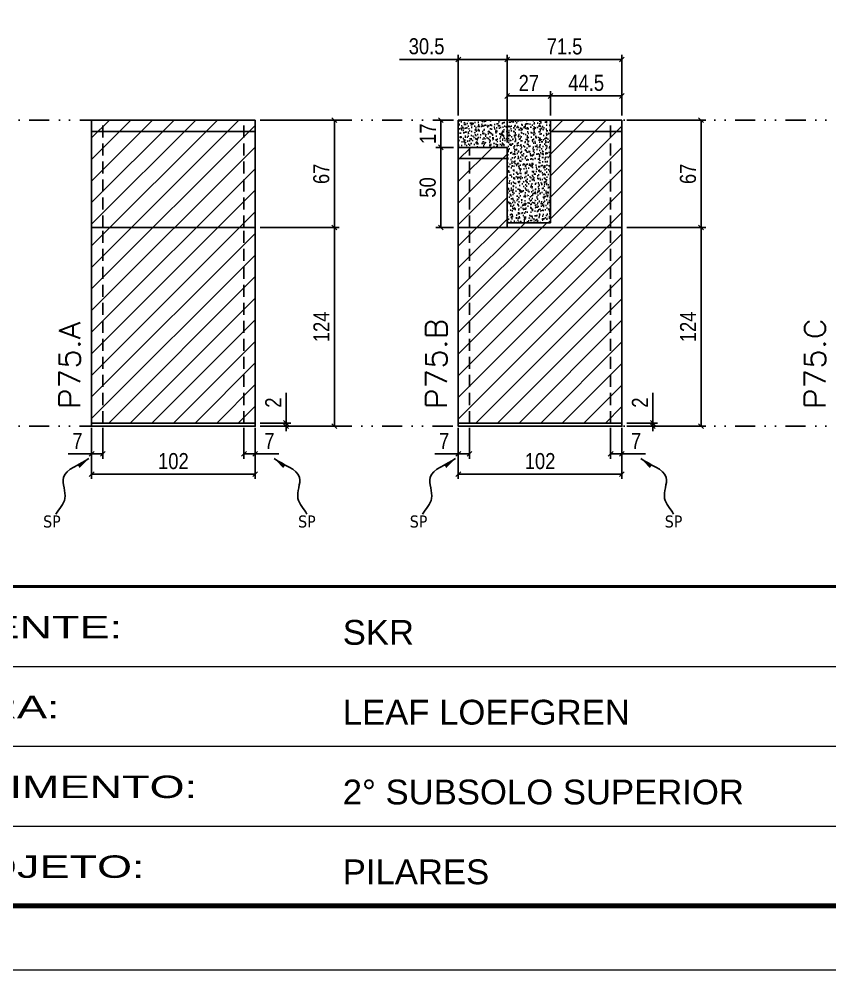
# Model space of a CAD drawing. Extents: x 13741 to 27878, y -21631 to 6985.
# Drawn here: x 19679 to 20185, y -2105 to -1512 of the extents above; entities that cross this region are included whole.
import ezdxf

# ---------------------------------------------------------------- set-up
doc = ezdxf.new("R2010")
doc.units = 0
for name, pattern in [('CONTINUO', [0]), ('DASHED', [0.75, 0.5, -0.25]), ('DIVIDE2', [0.625, 0.25, -0.125, 0, -0.125, 0, -0.125]), ('HIDDEN', [0.375, 0.25, -0.125])]:
    doc.linetypes.add(name, pattern=pattern)
for name, color, linetype in [('COTA', 241, 'Continuous'), ('Nível', 160, 'Continuous'), ('Painéis', 200, 'Continuous'), ('SARR_2.2x7', 40, 'Continuous'), ('Sarrafo de Pressão', 42, 'HIDDEN'), ('texto', 7, 'Continuous')]:
    doc.layers.add(name, color=color, linetype=linetype)
for name, color, linetype, lineweight in [('Folhas', 255, 'Continuous', 9), ('Hachura', 251, 'Continuous', 9), ('SARRAFO DE PRESSAO', 251, 'DASHED', 9), ('Texto Seção', 7, 'Continuous', 15)]:
    doc.layers.add(name, color=color, linetype=linetype, lineweight=lineweight)
doc.styles.add('ARIAL', font='arial.ttf')
doc.styles.add('COTA TECNICA', font='techl___.ttf', dxfattribs={"height": 10})
doc.styles.add('COTA TECNICA-50', font='techl___.ttf', dxfattribs={"height": 10})
doc.styles.add('REGUA-120', font='ROMANS.shx', dxfattribs={"height": 15})
doc.styles.get("Standard").update_dxf_attribs({"font": 'arial.ttf'})
doc.styles.add('Tecnologia', font='')
doc.styles.get('Tecnologia').set_extended_font_data('Forgotten Futurist')
doc.dimstyles.new('COTA PAINEL-50', dxfattribs={"dimtxt": 10, "dimasz": 3, "dimexe": 3, "dimexo": 3, "dimgap": 3, "dimtad": 1, "dimdec": 1, "dimzin": 12, "dimdsep": 46, "dimtxsty": 'COTA TECNICA-50', "dimblk1": 'OBLIQUE', "dimblk2": 'OBLIQUE', "dimsah": 1, "dimcen": 0.9, "dimclrd": 4, "dimclre": 4, "dimclrt": 240, "dimadec": 1, "dimazin": 3, "dimtfac": 1, "dimtdec": 1, "dimtmove": 0, "dimatfit": 3, "dimfxl": 1, "dimtolj": 1, "dimtzin": 12, "dimarcsym": 0})
doc.dimstyles.new('PAINEL', dxfattribs={"dimtxt": 10, "dimasz": 3, "dimexe": 3, "dimexo": 3, "dimgap": 3, "dimtad": 1, "dimdec": 1, "dimzin": 12, "dimdsep": 46, "dimtxsty": 'COTA TECNICA', "dimblk1": 'OBLIQUE', "dimblk2": 'OBLIQUE', "dimsah": 1, "dimcen": 0.9, "dimclrd": 4, "dimclre": 4, "dimclrt": 240, "dimadec": 1, "dimazin": 3, "dimtfac": 1, "dimtdec": 1, "dimtmove": 0, "dimatfit": 3, "dimfxl": 1, "dimtolj": 1, "dimtzin": 12, "dimarcsym": 0})
doc.dimstyles.get("Standard").update_dxf_attribs({"dimtxt": 0.18, "dimasz": 0.18, "dimexe": 0.18, "dimexo": 0.0625, "dimgap": 0.09, "dimtad": 0, "dimtih": 1, "dimtoh": 1, "dimdec": 4, "dimzin": 0, "dimdsep": 46, "dimtxsty": 'Standard', "dimcen": 0.09, "dimadec": 0, "dimazin": 0, "dimtfac": 1, "dimtdec": 4, "dimtofl": 0, "dimtmove": 0, "dimatfit": 3, "dimfxl": 1, "dimtolj": 1, "dimtzin": 0, "dimarcsym": 0})

# ---------------------------------------------------------------- blocks, each defined once
blk = doc.blocks.new('9999999999')
at = {"color": 30, "linetype": 'CONTINUO'}
for p, q in [((98564.56, 34379.64), (99583.98, 34379.64)), ((98564.56, 34329.83), (99487.98, 34329.83)), ((98564.56, 34280.02), (99487.98, 34280.02))]:
    blk.add_line(p, q, dxfattribs=at)
at = {"color": 30, "linetype": 'CONTINUO', "const_width": 2}
blk.add_lwpolyline([(99583.98, 34230.21), (99583.98, 34414.45, 0.414214), (99568.98, 34429.45), (98228.98, 34429.45, 0.414214), (98213.98, 34414.45), (98213.98, 34245.21, 0.414214), (98228.98, 34230.21), (99583.98, 34230.21)], format="xyb", dxfattribs=at)
at = {"layer": 'Folhas'}
blk.add_lwpolyline([(98138.98, 34190.21), (99623.98, 34190.21), (99623.98, 35240.21), (98138.98, 35240.21)], close=True, dxfattribs=at)
at = {"layer": 'Folhas', "color": 30, "const_width": 3}
blk.add_lwpolyline([(98213.98, 34230.21), (99583.98, 34230.21), (99583.98, 35200.21), (98213.98, 35200.21)], close=True, dxfattribs=at)
at = {"color": 7, "linetype": 'Continuous', "ltscale": 5, "style": 'ARIAL'}
for s, height, p in [('SKR', 15.483, (98837.68, 34393.13)), ('LEAF LOEFGREN', 15.4829, (98837.68, 34343.32)), ('2° SUBSOLO SUPERIOR', 15.4829, (98837.68, 34293.51)), ('PILARES', 15.483, (98837.68, 34243.7))]:
    blk.add_text(s, height=height, dxfattribs=at).set_placement(p)
at = {"layer": 'Folhas', "color": 7, "style": 'Tecnologia', "width": 1.5}
for s, p in [('CLIENTE:', (98573.65, 34397.17)), ('OBRA:', (98573.65, 34347.31)), ('PAVIMENTO:', (98573.65, 34297.5)), ('PROJETO:', (98573.65, 34247.69))]:
    blk.add_text(s, height=14, dxfattribs=at).set_placement(p)
blk = doc.blocks.new('_Oblique')
at = {"color": 0, "linetype": 'ByBlock', "lineweight": -2}
blk.add_line((-0.5, -0.5), (0.5, 0.5), dxfattribs=at)
blk = doc.blocks.new('*D1664')
at = {"layer": 'COTA', "color": 4, "lineweight": -2, "transparency": 16777216}
for p, q in [((19724.07, -1767.02), (19724.07, -1798.91)), ((19826.07, -1767.02), (19826.07, -1798.91)), ((19826.07, -1795.91), (19724.07, -1795.91))]:
    blk.add_line(p, q, dxfattribs=at)
at = {"layer": 'Defpoints', "color": 0, "transparency": 16777216}
for p in [(19724.07, -1764.02), (19826.07, -1764.02), (19724.07, -1795.91)]:
    blk.add_point(p, dxfattribs=at)
at = {"layer": 'COTA', "color": 4, "lineweight": -2, "transparency": 16777216, "xscale": 3, "yscale": 3, "zscale": 3, "rotation": 180}
blk.add_blockref('_Oblique', (19724.07, -1795.91), dxfattribs=at)
at = {"layer": 'COTA', "color": 4, "lineweight": -2, "transparency": 16777216, "xscale": 3, "yscale": 3, "zscale": 3}
blk.add_blockref('_Oblique', (19826.07, -1795.91), dxfattribs=at)
at = {"layer": 'COTA', "color": 240, "transparency": 16777216, "insert": (19775.07, -1787.81), "char_height": 10, "attachment_point": 5, "style": 'COTA TECNICA'}
blk.add_mtext('\\A1;102', dxfattribs=at)
blk = doc.blocks.new('*D1665')
at = {"layer": 'COTA', "color": 4, "lineweight": -2, "transparency": 16777216}
for p, q in [((19819.07, -1767.02), (19819.07, -1786.26)), ((19826.07, -1769.02), (19826.07, -1786.26)), ((19819.07, -1783.26), (19826.07, -1783.26)), ((19826.07, -1783.26), (19840.8, -1783.26))]:
    blk.add_line(p, q, dxfattribs=at)
at = {"layer": 'Defpoints', "color": 0, "transparency": 16777216}
for p in [(19819.07, -1764.02), (19826.07, -1766.02), (19826.07, -1783.26)]:
    blk.add_point(p, dxfattribs=at)
at = {"layer": 'COTA', "color": 4, "lineweight": -2, "transparency": 16777216, "xscale": 3, "yscale": 3, "zscale": 3, "rotation": 180}
blk.add_blockref('_Oblique', (19819.07, -1783.26), dxfattribs=at)
at = {"layer": 'COTA', "color": 4, "lineweight": -2, "transparency": 16777216, "xscale": 3, "yscale": 3, "zscale": 3}
blk.add_blockref('_Oblique', (19826.07, -1783.26), dxfattribs=at)
at = {"layer": 'COTA', "color": 240, "transparency": 16777216, "insert": (19834.94, -1775.18), "char_height": 10, "attachment_point": 5, "style": 'COTA TECNICA-50'}
blk.add_mtext('\\A1;7', dxfattribs=at)
blk = doc.blocks.new('*D1666')
at = {"layer": 'COTA', "color": 4, "lineweight": -2, "transparency": 16777216}
for p, q in [((19731.07, -1767.02), (19731.07, -1786.26)), ((19724.07, -1769.02), (19724.07, -1786.26)), ((19724.07, -1783.26), (19709.34, -1783.26)), ((19731.07, -1783.26), (19724.07, -1783.26))]:
    blk.add_line(p, q, dxfattribs=at)
at = {"layer": 'Defpoints', "color": 0, "transparency": 16777216}
for p in [(19724.07, -1766.02), (19731.07, -1764.02), (19724.07, -1783.26)]:
    blk.add_point(p, dxfattribs=at)
at = {"layer": 'COTA', "color": 4, "lineweight": -2, "transparency": 16777216, "xscale": 3, "yscale": 3, "zscale": 3, "rotation": 180}
blk.add_blockref('_Oblique', (19724.07, -1783.26), dxfattribs=at)
at = {"layer": 'COTA', "color": 4, "lineweight": -2, "transparency": 16777216, "xscale": 3, "yscale": 3, "zscale": 3}
blk.add_blockref('_Oblique', (19731.07, -1783.26), dxfattribs=at)
at = {"layer": 'COTA', "color": 240, "transparency": 16777216, "insert": (19715.21, -1775.18), "char_height": 10, "attachment_point": 5, "style": 'COTA TECNICA-50'}
blk.add_mtext('\\A1;7', dxfattribs=at)
blk = doc.blocks.new('*D1667')
at = {"layer": 'COTA', "color": 4, "lineweight": -2, "transparency": 16777216}
for p, q in [((19845.33, -1764.02), (19845.33, -1745.21)), ((19829.07, -1764.02), (19848.33, -1764.02)), ((19829.07, -1766.02), (19848.33, -1766.02)), ((19845.33, -1766.02), (19845.33, -1764.02)), ((19845.33, -1766.02), (19845.33, -1769.02))]:
    blk.add_line(p, q, dxfattribs=at)
at = {"layer": 'Defpoints', "color": 0, "transparency": 16777216}
for p in [(19826.07, -1764.02), (19826.07, -1766.02), (19845.33, -1766.02)]:
    blk.add_point(p, dxfattribs=at)
at = {"layer": 'COTA', "color": 4, "lineweight": -2, "transparency": 16777216, "xscale": 3, "yscale": 3, "zscale": 3}
for p, rotation in [((19845.33, -1764.02), 270), ((19845.33, -1766.02), 90)]:
    blk.add_blockref('_Oblique', p, dxfattribs=dict(at, rotation=rotation))
at = {"layer": 'COTA', "color": 240, "transparency": 16777216, "insert": (19837.33, -1751.27), "char_height": 10, "attachment_point": 5, "rotation": 90, "style": 'COTA TECNICA-50'}
blk.add_mtext('\\A1;2', dxfattribs=at)
blk = doc.blocks.new('*D1668')
at = {"layer": 'COTA', "color": 4, "linetype": 'ByBlock', "lineweight": -2, "transparency": 16777216}
for p, q in [((19829.07, -1642.02), (19878.44, -1642.02)), ((19875.44, -1766.02), (19875.44, -1642.02)), ((19829.07, -1766.02), (19878.44, -1766.02))]:
    blk.add_line(p, q, dxfattribs=at)
at = {"layer": 'Defpoints', "color": 0, "linetype": 'ByBlock', "transparency": 16777216}
for p in [(19826.07, -1642.02), (19875.44, -1642.02), (19826.07, -1766.02)]:
    blk.add_point(p, dxfattribs=at)
at = {"layer": 'COTA', "color": 4, "linetype": 'ByBlock', "lineweight": -2, "transparency": 16777216, "xscale": 3, "yscale": 3, "zscale": 3}
for p, rotation in [((19875.44, -1642.02), 90), ((19875.44, -1766.02), 270)]:
    blk.add_blockref('_Oblique', p, dxfattribs=dict(at, rotation=rotation))
at = {"layer": 'COTA', "color": 240, "linetype": 'ByBlock', "transparency": 16777216, "insert": (19867.37, -1704.02), "char_height": 10, "attachment_point": 5, "rotation": 90, "style": 'COTA TECNICA'}
blk.add_mtext('\\A1;124', dxfattribs=at)
blk = doc.blocks.new('*D1669')
at = {"layer": 'COTA', "color": 4, "linetype": 'ByBlock', "lineweight": -2, "transparency": 16777216}
for p, q in [((19829.07, -1642.02), (19878.44, -1642.02)), ((19875.44, -1766.02), (19875.44, -1642.02)), ((19829.07, -1766.02), (19878.44, -1766.02))]:
    blk.add_line(p, q, dxfattribs=at)
at = {"layer": 'Defpoints', "color": 0, "linetype": 'ByBlock', "transparency": 16777216}
for p in [(19826.07, -1642.02), (19875.44, -1642.02), (19826.07, -1766.02)]:
    blk.add_point(p, dxfattribs=at)
at = {"layer": 'COTA', "color": 4, "linetype": 'ByBlock', "lineweight": -2, "transparency": 16777216, "xscale": 3, "yscale": 3, "zscale": 3}
for p, rotation in [((19875.44, -1642.02), 90), ((19875.44, -1766.02), 270)]:
    blk.add_blockref('_Oblique', p, dxfattribs=dict(at, rotation=rotation))
at = {"layer": 'COTA', "color": 240, "linetype": 'ByBlock', "transparency": 16777216, "insert": (19867.37, -1704.02), "char_height": 10, "attachment_point": 5, "rotation": 90, "style": 'COTA TECNICA'}
blk.add_mtext('\\A1;124', dxfattribs=at)
blk = doc.blocks.new('*D1670')
at = {"layer": 'COTA', "color": 4, "lineweight": -2, "transparency": 16777216}
for p, q in [((19829.07, -1575.02), (19878.44, -1575.02)), ((19875.44, -1642.02), (19875.44, -1575.02)), ((19829.07, -1642.02), (19878.44, -1642.02))]:
    blk.add_line(p, q, dxfattribs=at)
at = {"layer": 'Defpoints', "color": 0, "transparency": 16777216}
for p in [(19826.07, -1575.02), (19875.44, -1575.02), (19826.07, -1642.02)]:
    blk.add_point(p, dxfattribs=at)
at = {"layer": 'COTA', "color": 4, "lineweight": -2, "transparency": 16777216, "xscale": 3, "yscale": 3, "zscale": 3}
for p, rotation in [((19875.44, -1575.02), 90), ((19875.44, -1642.02), 270)]:
    blk.add_blockref('_Oblique', p, dxfattribs=dict(at, rotation=rotation))
at = {"layer": 'COTA', "color": 240, "transparency": 16777216, "insert": (19867.34, -1608.52), "char_height": 10, "attachment_point": 5, "rotation": 90, "style": 'COTA TECNICA'}
blk.add_mtext('\\A1;67', dxfattribs=at)
blk = doc.blocks.new('*D1671')
at = {"layer": 'COTA', "color": 4, "lineweight": -2, "transparency": 16777216}
for p, q in [((19952.76, -1767.02), (19952.76, -1798.91)), ((20054.76, -1767.02), (20054.76, -1798.91)), ((20054.76, -1795.91), (19952.76, -1795.91))]:
    blk.add_line(p, q, dxfattribs=at)
at = {"layer": 'Defpoints', "color": 0, "transparency": 16777216}
for p in [(19952.76, -1764.02), (20054.76, -1764.02), (19952.76, -1795.91)]:
    blk.add_point(p, dxfattribs=at)
at = {"layer": 'COTA', "color": 4, "lineweight": -2, "transparency": 16777216, "xscale": 3, "yscale": 3, "zscale": 3, "rotation": 180}
blk.add_blockref('_Oblique', (19952.76, -1795.91), dxfattribs=at)
at = {"layer": 'COTA', "color": 4, "lineweight": -2, "transparency": 16777216, "xscale": 3, "yscale": 3, "zscale": 3}
blk.add_blockref('_Oblique', (20054.76, -1795.91), dxfattribs=at)
at = {"layer": 'COTA', "color": 240, "transparency": 16777216, "insert": (20003.76, -1787.81), "char_height": 10, "attachment_point": 5, "style": 'COTA TECNICA'}
blk.add_mtext('\\A1;102', dxfattribs=at)
blk = doc.blocks.new('*D1672')
at = {"layer": 'COTA', "color": 4, "lineweight": -2, "transparency": 16777216}
for p, q in [((20047.76, -1767.02), (20047.76, -1786.26)), ((20054.76, -1769.02), (20054.76, -1786.26)), ((20047.76, -1783.26), (20054.76, -1783.26)), ((20054.76, -1783.26), (20069.49, -1783.26))]:
    blk.add_line(p, q, dxfattribs=at)
at = {"layer": 'Defpoints', "color": 0, "transparency": 16777216}
for p in [(20047.76, -1764.02), (20054.76, -1766.02), (20054.76, -1783.26)]:
    blk.add_point(p, dxfattribs=at)
at = {"layer": 'COTA', "color": 4, "lineweight": -2, "transparency": 16777216, "xscale": 3, "yscale": 3, "zscale": 3, "rotation": 180}
blk.add_blockref('_Oblique', (20047.76, -1783.26), dxfattribs=at)
at = {"layer": 'COTA', "color": 4, "lineweight": -2, "transparency": 16777216, "xscale": 3, "yscale": 3, "zscale": 3}
blk.add_blockref('_Oblique', (20054.76, -1783.26), dxfattribs=at)
at = {"layer": 'COTA', "color": 240, "transparency": 16777216, "insert": (20063.63, -1775.18), "char_height": 10, "attachment_point": 5, "style": 'COTA TECNICA-50'}
blk.add_mtext('\\A1;7', dxfattribs=at)
blk = doc.blocks.new('*D1673')
at = {"layer": 'COTA', "color": 4, "lineweight": -2, "transparency": 16777216}
for p, q in [((19959.76, -1767.02), (19959.76, -1786.26)), ((19952.76, -1769.02), (19952.76, -1786.26)), ((19952.76, -1783.26), (19938.03, -1783.26)), ((19959.76, -1783.26), (19952.76, -1783.26))]:
    blk.add_line(p, q, dxfattribs=at)
at = {"layer": 'Defpoints', "color": 0, "transparency": 16777216}
for p in [(19952.76, -1766.02), (19959.76, -1764.02), (19952.76, -1783.26)]:
    blk.add_point(p, dxfattribs=at)
at = {"layer": 'COTA', "color": 4, "lineweight": -2, "transparency": 16777216, "xscale": 3, "yscale": 3, "zscale": 3, "rotation": 180}
blk.add_blockref('_Oblique', (19952.76, -1783.26), dxfattribs=at)
at = {"layer": 'COTA', "color": 4, "lineweight": -2, "transparency": 16777216, "xscale": 3, "yscale": 3, "zscale": 3}
blk.add_blockref('_Oblique', (19959.76, -1783.26), dxfattribs=at)
at = {"layer": 'COTA', "color": 240, "transparency": 16777216, "insert": (19943.9, -1775.18), "char_height": 10, "attachment_point": 5, "style": 'COTA TECNICA-50'}
blk.add_mtext('\\A1;7', dxfattribs=at)
blk = doc.blocks.new('*D1674')
at = {"layer": 'COTA', "color": 4, "lineweight": -2, "transparency": 16777216}
for p, q in [((20074.02, -1764.02), (20074.02, -1745.21)), ((20057.76, -1764.02), (20077.02, -1764.02)), ((20057.76, -1766.02), (20077.02, -1766.02)), ((20074.02, -1766.02), (20074.02, -1764.02)), ((20074.02, -1766.02), (20074.02, -1769.02))]:
    blk.add_line(p, q, dxfattribs=at)
at = {"layer": 'Defpoints', "color": 0, "transparency": 16777216}
for p in [(20054.76, -1764.02), (20054.76, -1766.02), (20074.02, -1766.02)]:
    blk.add_point(p, dxfattribs=at)
at = {"layer": 'COTA', "color": 4, "lineweight": -2, "transparency": 16777216, "xscale": 3, "yscale": 3, "zscale": 3}
for p, rotation in [((20074.02, -1764.02), 270), ((20074.02, -1766.02), 90)]:
    blk.add_blockref('_Oblique', p, dxfattribs=dict(at, rotation=rotation))
at = {"layer": 'COTA', "color": 240, "transparency": 16777216, "insert": (20066.02, -1751.27), "char_height": 10, "attachment_point": 5, "rotation": 90, "style": 'COTA TECNICA-50'}
blk.add_mtext('\\A1;2', dxfattribs=at)
blk = doc.blocks.new('*D1676')
at = {"layer": 'COTA', "color": 4, "linetype": 'ByBlock', "lineweight": -2, "transparency": 16777216}
for p, q in [((20057.76, -1642.02), (20107.13, -1642.02)), ((20104.13, -1766.02), (20104.13, -1642.02)), ((20057.76, -1766.02), (20107.13, -1766.02))]:
    blk.add_line(p, q, dxfattribs=at)
at = {"layer": 'Defpoints', "color": 0, "linetype": 'ByBlock', "transparency": 16777216}
for p in [(20054.76, -1642.02), (20104.13, -1642.02), (20054.76, -1766.02)]:
    blk.add_point(p, dxfattribs=at)
at = {"layer": 'COTA', "color": 4, "linetype": 'ByBlock', "lineweight": -2, "transparency": 16777216, "xscale": 3, "yscale": 3, "zscale": 3}
for p, rotation in [((20104.13, -1642.02), 90), ((20104.13, -1766.02), 270)]:
    blk.add_blockref('_Oblique', p, dxfattribs=dict(at, rotation=rotation))
at = {"layer": 'COTA', "color": 240, "linetype": 'ByBlock', "transparency": 16777216, "insert": (20096.06, -1704.02), "char_height": 10, "attachment_point": 5, "rotation": 90, "style": 'COTA TECNICA'}
blk.add_mtext('\\A1;124', dxfattribs=at)
blk = doc.blocks.new('*D1677')
at = {"layer": 'COTA', "color": 4, "linetype": 'ByBlock', "lineweight": -2, "transparency": 16777216}
for p, q in [((20057.76, -1642.02), (20107.13, -1642.02)), ((20104.13, -1766.02), (20104.13, -1642.02)), ((20057.76, -1766.02), (20107.13, -1766.02))]:
    blk.add_line(p, q, dxfattribs=at)
at = {"layer": 'Defpoints', "color": 0, "linetype": 'ByBlock', "transparency": 16777216}
for p in [(20054.76, -1642.02), (20104.13, -1642.02), (20054.76, -1766.02)]:
    blk.add_point(p, dxfattribs=at)
at = {"layer": 'COTA', "color": 4, "linetype": 'ByBlock', "lineweight": -2, "transparency": 16777216, "xscale": 3, "yscale": 3, "zscale": 3}
for p, rotation in [((20104.13, -1642.02), 90), ((20104.13, -1766.02), 270)]:
    blk.add_blockref('_Oblique', p, dxfattribs=dict(at, rotation=rotation))
at = {"layer": 'COTA', "color": 240, "linetype": 'ByBlock', "transparency": 16777216, "insert": (20096.06, -1704.02), "char_height": 10, "attachment_point": 5, "rotation": 90, "style": 'COTA TECNICA'}
blk.add_mtext('\\A1;124', dxfattribs=at)
blk = doc.blocks.new('*D1675')
at = {"layer": 'COTA', "color": 4, "lineweight": -2, "transparency": 16777216}
for p, q in [((20057.76, -1575.02), (20107.13, -1575.02)), ((20104.13, -1642.02), (20104.13, -1575.02)), ((20057.76, -1642.02), (20107.13, -1642.02))]:
    blk.add_line(p, q, dxfattribs=at)
at = {"layer": 'Defpoints', "color": 0, "transparency": 16777216}
for p in [(20054.76, -1575.02), (20104.13, -1575.02), (20054.76, -1642.02)]:
    blk.add_point(p, dxfattribs=at)
at = {"layer": 'COTA', "color": 4, "lineweight": -2, "transparency": 16777216, "xscale": 3, "yscale": 3, "zscale": 3}
for p, rotation in [((20104.13, -1575.02), 90), ((20104.13, -1642.02), 270)]:
    blk.add_blockref('_Oblique', p, dxfattribs=dict(at, rotation=rotation))
at = {"layer": 'COTA', "color": 240, "transparency": 16777216, "insert": (20096.03, -1608.52), "char_height": 10, "attachment_point": 5, "rotation": 90, "style": 'COTA TECNICA'}
blk.add_mtext('\\A1;67', dxfattribs=at)
blk = doc.blocks.new('*D1678')
at = {"layer": 'COTA', "color": 4, "lineweight": -2, "transparency": 16777216}
for p, q in [((19949.76, -1592.02), (19938.82, -1592.02)), ((19941.82, -1642.02), (19941.82, -1592.02)), ((19949.76, -1642.02), (19938.82, -1642.02))]:
    blk.add_line(p, q, dxfattribs=at)
at = {"layer": 'Defpoints', "color": 0, "transparency": 16777216}
for p in [(19941.82, -1592.02), (19952.76, -1592.02), (19952.76, -1642.02)]:
    blk.add_point(p, dxfattribs=at)
at = {"layer": 'COTA', "color": 4, "lineweight": -2, "transparency": 16777216, "xscale": 3, "yscale": 3, "zscale": 3}
for p, rotation in [((19941.82, -1592.02), 90), ((19941.82, -1642.02), 270)]:
    blk.add_blockref('_Oblique', p, dxfattribs=dict(at, rotation=rotation))
at = {"layer": 'COTA', "color": 240, "transparency": 16777216, "insert": (19933.71, -1617.02), "char_height": 10, "attachment_point": 5, "rotation": 90, "style": 'COTA TECNICA'}
blk.add_mtext('\\A1;50', dxfattribs=at)
blk = doc.blocks.new('*D1679')
at = {"layer": 'COTA', "color": 4, "lineweight": -2, "transparency": 16777216}
for p, q in [((19949.76, -1575.02), (19938.82, -1575.02)), ((19941.82, -1592.02), (19941.82, -1575.02)), ((19949.76, -1592.02), (19938.82, -1592.02))]:
    blk.add_line(p, q, dxfattribs=at)
at = {"layer": 'Defpoints', "color": 0, "transparency": 16777216}
for p in [(19941.82, -1575.02), (19952.76, -1575.02), (19952.76, -1592.02)]:
    blk.add_point(p, dxfattribs=at)
at = {"layer": 'COTA', "color": 4, "lineweight": -2, "transparency": 16777216, "xscale": 3, "yscale": 3, "zscale": 3}
for p, rotation in [((19941.82, -1575.02), 90), ((19941.82, -1592.02), 270)]:
    blk.add_blockref('_Oblique', p, dxfattribs=dict(at, rotation=rotation))
at = {"layer": 'COTA', "color": 240, "transparency": 16777216, "insert": (19933.75, -1583.52), "char_height": 10, "attachment_point": 5, "rotation": 90, "style": 'COTA TECNICA'}
blk.add_mtext('\\A1;17', dxfattribs=at)
blk = doc.blocks.new('*D1680')
at = {"layer": 'COTA', "color": 4, "lineweight": -2, "transparency": 16777216}
for p, q in [((19952.76, -1572.02), (19952.76, -1534.2)), ((19983.26, -1589.02), (19983.26, -1534.2)), ((19952.76, -1537.2), (19916.17, -1537.2)), ((19983.26, -1537.2), (19952.76, -1537.2))]:
    blk.add_line(p, q, dxfattribs=at)
at = {"layer": 'Defpoints', "color": 0, "transparency": 16777216}
for p in [(19952.76, -1537.2), (19952.76, -1575.02), (19983.26, -1592.02)]:
    blk.add_point(p, dxfattribs=at)
at = {"layer": 'COTA', "color": 4, "lineweight": -2, "transparency": 16777216, "xscale": 3, "yscale": 3, "zscale": 3, "rotation": 180}
blk.add_blockref('_Oblique', (19952.76, -1537.2), dxfattribs=at)
at = {"layer": 'COTA', "color": 4, "lineweight": -2, "transparency": 16777216, "xscale": 3, "yscale": 3, "zscale": 3}
blk.add_blockref('_Oblique', (19983.26, -1537.2), dxfattribs=at)
at = {"layer": 'COTA', "color": 240, "transparency": 16777216, "insert": (19932.97, -1528.98), "char_height": 10, "attachment_point": 5, "style": 'COTA TECNICA'}
blk.add_mtext('\\A1;30.5', dxfattribs=at)
blk = doc.blocks.new('*D1681')
at = {"layer": 'COTA', "color": 4, "lineweight": -2, "transparency": 16777216}
for p, q in [((19983.26, -1589.02), (19983.26, -1556.91)), ((19983.26, -1559.91), (20010.26, -1559.91)), ((20010.26, -1572.02), (20010.26, -1556.91))]:
    blk.add_line(p, q, dxfattribs=at)
at = {"layer": 'Defpoints', "color": 0, "transparency": 16777216}
for p in [(20010.26, -1559.91), (20010.26, -1575.02), (19983.26, -1592.02)]:
    blk.add_point(p, dxfattribs=at)
at = {"layer": 'COTA', "color": 4, "lineweight": -2, "transparency": 16777216, "xscale": 3, "yscale": 3, "zscale": 3, "rotation": 180}
blk.add_blockref('_Oblique', (19983.26, -1559.91), dxfattribs=at)
at = {"layer": 'COTA', "color": 4, "lineweight": -2, "transparency": 16777216, "xscale": 3, "yscale": 3, "zscale": 3}
blk.add_blockref('_Oblique', (20010.26, -1559.91), dxfattribs=at)
at = {"layer": 'COTA', "color": 240, "transparency": 16777216, "insert": (19996.76, -1551.84), "char_height": 10, "attachment_point": 5, "style": 'COTA TECNICA'}
blk.add_mtext('\\A1;27', dxfattribs=at)
blk = doc.blocks.new('*D1682')
at = {"layer": 'COTA', "color": 4, "lineweight": -2, "transparency": 16777216}
for p, q in [((20010.26, -1572.02), (20010.26, -1556.91)), ((20054.76, -1559.91), (20010.26, -1559.91)), ((20054.76, -1572.02), (20054.76, -1556.91))]:
    blk.add_line(p, q, dxfattribs=at)
at = {"layer": 'Defpoints', "color": 0, "transparency": 16777216}
for p in [(20010.26, -1559.91), (20010.26, -1575.02), (20054.76, -1575.02)]:
    blk.add_point(p, dxfattribs=at)
at = {"layer": 'COTA', "color": 4, "lineweight": -2, "transparency": 16777216, "xscale": 3, "yscale": 3, "zscale": 3, "rotation": 180}
blk.add_blockref('_Oblique', (20010.26, -1559.91), dxfattribs=at)
at = {"layer": 'COTA', "color": 4, "lineweight": -2, "transparency": 16777216, "xscale": 3, "yscale": 3, "zscale": 3}
blk.add_blockref('_Oblique', (20054.76, -1559.91), dxfattribs=at)
at = {"layer": 'COTA', "color": 240, "transparency": 16777216, "insert": (20032.51, -1551.8), "char_height": 10, "attachment_point": 5, "style": 'COTA TECNICA'}
blk.add_mtext('\\A1;44.5', dxfattribs=at)
blk = doc.blocks.new('*D1683')
at = {"layer": 'COTA', "color": 4, "lineweight": -2, "transparency": 16777216}
for p, q in [((19983.26, -1589.02), (19983.26, -1534.2)), ((20054.76, -1572.02), (20054.76, -1534.2)), ((19983.26, -1537.2), (20054.76, -1537.2))]:
    blk.add_line(p, q, dxfattribs=at)
at = {"layer": 'Defpoints', "color": 0, "transparency": 16777216}
for p in [(20054.76, -1537.2), (20054.76, -1575.02), (19983.26, -1592.02)]:
    blk.add_point(p, dxfattribs=at)
at = {"layer": 'COTA', "color": 4, "lineweight": -2, "transparency": 16777216, "xscale": 3, "yscale": 3, "zscale": 3, "rotation": 180}
blk.add_blockref('_Oblique', (19983.26, -1537.2), dxfattribs=at)
at = {"layer": 'COTA', "color": 4, "lineweight": -2, "transparency": 16777216, "xscale": 3, "yscale": 3, "zscale": 3}
blk.add_blockref('_Oblique', (20054.76, -1537.2), dxfattribs=at)
at = {"layer": 'COTA', "color": 240, "transparency": 16777216, "insert": (20019.01, -1529.09), "char_height": 10, "attachment_point": 5, "style": 'COTA TECNICA'}
blk.add_mtext('\\A1;71.5', dxfattribs=at)

msp = doc.modelspace()

# ---------------------------------------------------------------- hatches: boundary and pattern name
at = {"layer": 'COTA'}
h = msp.add_hatch(dxfattribs=at)
h.set_pattern_fill('AR-CONC', color=256, scale=0.03)
h.set_pattern_definition([(50, (-193.0922, 0), (5.4655401, -0.4781726), [0.5715, -6.2865]), (355, (-193.092, 0), (-1.0573026, 5.7317054), [0.4572, -5.0292175]), (100.451445, (-192.637, -0.04), (4.4082374, 5.2535326), [0.4857003, -5.3427073]), (46.1842, (-193.092, 1.524), (8.1323712, -1.2612698), [0.85725, -9.42975]), (96.635558, (-192.4145, 1.419), (7.122124, 7.4227837), [0.7285507, -8.0140682]), (351.18415, (-193.092, 1.524), (7.122124, 7.4227837), [0.685799, -7.543792]), (21, (-192.3302, 1.143), (4.5484317, -3.0679559), [0.5715, -6.2865]), (326, (-192.33, 1.143), (1.8540609, 5.525639), [0.4572, -5.0292]), (71.451445, (-191.951, 0.8873), (6.4024926, 2.457683), [0.4857003, -5.3426981]), (37.5, (-193.0922, 0), (0.0926581, 2.53665117), [0, -4.96824, 0, -5.1054, 0, -5.04825]), (7.5, (-193.0922, 0), (2.00458988, 3.00541724), [0, -2.91084, 0, -4.85394, 0, -1.92405]), (327.5, (-194.7915, 0), (4.06771786, -0.17186232), [0, -1.905, 0, -5.9436, 0, -7.8867]), (317.5, (-195.5535, 0), (4.44387544, 0.7627947), [0, -2.4765, 0, -3.94716, 0, -5.6007])])
h.paths.add_polyline_path([(19983.26, -1639.02), (20010.26, -1639.02), (20010.26, -1575.02), (19952.76, -1575.02), (19952.76, -1592.02), (19983.26, -1592.02)])
at = {"layer": 'Hachura', "linetype": 'ByBlock'}
h = msp.add_hatch(dxfattribs=at)
h.set_pattern_fill('ANSI31', color=256, scale=3)
h.paths.add_polyline_path([(19826.07, -1642.02), (19826.07, -1575.02), (19724.07, -1575.02), (19724.07, -1642.02)])
h.paths.add_polyline_path([(19724.07, -1642.02), (19724.07, -1764.02), (19826.07, -1764.02), (19826.07, -1642.02)])
h.paths.add_polyline_path([(20054.76, -1642.02), (19952.76, -1642.02), (19952.76, -1764.02), (20054.76, -1764.02)])
h.paths.add_polyline_path([(20010.26, -1639.02), (19983.26, -1639.02), (19983.26, -1642.02), (20054.76, -1642.02), (20054.76, -1575.02), (20010.26, -1575.02)])
h.paths.add_polyline_path([(19952.76, -1642.02), (19983.26, -1642.02), (19983.26, -1592.02), (19952.76, -1592.02)])
h.paths.add_polyline_path([(20223.93, -1575.02), (20188.93, -1575.02), (20188.93, -1764.02), (20223.93, -1764.02)])
h.paths.add_polyline_path([(20242.93, -1764.02), (20268.93, -1764.02), (20268.93, -1575.02), (20242.93, -1575.02)])
h.paths.add_polyline_path([(20424.64, -1764.02), (20450.64, -1764.02), (20450.64, -1575.02), (20424.64, -1575.02)])
h.paths.add_polyline_path([(20469.64, -1764.02), (20504.64, -1764.02), (20504.64, -1592.02), (20469.64, -1592.02)])

# ---------------------------------------------------------------- linework, layer by layer
at = {"layer": 'COTA'}
for p, q in [((19952.76, -1592.02), (19952.76, -1575.02)), ((19952.76, -1575.02), (20010.26, -1575.02))]:
    msp.add_line(p, q, dxfattribs=at)
at = {"layer": 'Nível', "color": 4, "linetype": 'DIVIDE2', "ltscale": 50}
for p, q in [((19181.97, -1575.02), (21531.15, -1575.02)), ((13741.09, -1766.02), (21531.15, -1766.02))]:
    msp.add_line(p, q, dxfattribs=at)
at = {"layer": 'Painéis'}
for p, q in [((19724.07, -1575.02), (19724.07, -1764.02)), ((19724.07, -1575.02), (19826.07, -1575.02)), ((19826.07, -1764.02), (19826.07, -1575.02)), ((20010.26, -1575.02), (20010.26, -1639.02)), ((20010.26, -1575.02), (20054.76, -1575.02)), ((20054.76, -1764.02), (20054.76, -1575.02)), ((19952.76, -1592.02), (19952.76, -1764.02)), ((19952.76, -1592.02), (19983.26, -1592.02)), ((19983.26, -1592.02), (19983.26, -1642.02)), ((19724.07, -1642.02), (19826.07, -1642.02)), ((19952.76, -1642.02), (20054.76, -1642.02)), ((19983.26, -1639.02), (20010.26, -1639.02))]:
    msp.add_line(p, q, dxfattribs=at)
for points in [[(19826.07, -1764.02), (19724.07, -1764.02), (19724.07, -1766.02), (19826.07, -1766.02)], [(20054.76, -1764.02), (19952.76, -1764.02), (19952.76, -1766.02), (20054.76, -1766.02)]]:
    msp.add_lwpolyline(points, close=True, dxfattribs=at)
at = {"layer": 'SARR_2.2x7'}
for p, q in [((19724.07, -1582.02), (19826.07, -1582.02)), ((20010.26, -1582.02), (20054.76, -1582.02)), ((19952.76, -1599.02), (19983.26, -1599.02))]:
    msp.add_line(p, q, dxfattribs=at)
at = {"layer": 'Sarrafo de Pressão', "ltscale": 30}
for p, q in [((19731.07, -1642.02), (19731.07, -1575.02)), ((19819.07, -1642.02), (19819.07, -1575.02)), ((20047.76, -1642.02), (20047.76, -1575.02)), ((19959.76, -1642.02), (19959.76, -1592.02)), ((19731.07, -1764.02), (19731.07, -1642.02)), ((19819.07, -1764.02), (19819.07, -1642.02)), ((19959.76, -1764.02), (19959.76, -1642.02)), ((20047.76, -1764.02), (20047.76, -1642.02))]:
    msp.add_line(p, q, dxfattribs=at)

# ---------------------------------------------------------------- block references
at = {"layer": 'SARRAFO DE PRESSAO', "color": 6, "linetype": 'ByBlock'}
msp.add_blockref('9999999999', (-78957.01, -36295.5), dxfattribs=at)

# ---------------------------------------------------------------- texts
at = {"layer": 'texto', "color": 0, "char_height": 7.5, "attachment_point": 5}
for insert in [(19699.3, -1825.51), (19858.32, -1825.51), (19927.98, -1825.51), (20087.01, -1825.51)]:
    msp.add_mtext('{\\fTahoma|b0|i0|c0|p34;\\C4;SP}', dxfattribs=dict(at, insert=insert))
at = {"layer": 'Texto Seção', "style": 'REGUA-120', "width": 1.1}
for s, p in [('P75.A', (19716.82, -1755.25)), ('P75.B', (19945.51, -1755.25)), ('P75.C', (20181.68, -1755.25))]:
    msp.add_text(s, height=13, rotation=90, dxfattribs=at).set_placement(p)

# ---------------------------------------------------------------- dimensions: what is measured, and where the dimension line sits
at = {"layer": 'COTA'}
for base, p1, p2, dimstyle, picture, middle in [((19952.76, -1537.2), (19983.26, -1592.02), (19952.76, -1575.02), 'PAINEL', '*D1680', (19932.97, -1528.98)), ((20054.76, -1537.2), (19983.26, -1592.02), (20054.76, -1575.02), 'PAINEL', '*D1683', (20019.01, -1529.09)), ((20010.26, -1559.91), (19983.26, -1592.02), (20010.26, -1575.02), 'PAINEL', '*D1681', (19996.76, -1551.84)), ((20010.26, -1559.91), (20054.76, -1575.02), (20010.26, -1575.02), 'PAINEL', '*D1682', (20032.51, -1551.8)), ((19826.07, -1783.26), (19819.07, -1764.02), (19826.07, -1766.02), 'COTA PAINEL-50', '*D1665', (19834.94, -1775.18)), ((20054.76, -1783.26), (20047.76, -1764.02), (20054.76, -1766.02), 'COTA PAINEL-50', '*D1672', (20063.63, -1775.18))]:
    dim = msp.add_linear_dim(base=base, p1=p1, p2=p2, dimstyle=dimstyle, dxfattribs=at)
    dim.commit()
    dim.dimension.update_dxf_attribs({"geometry": picture, "text_midpoint": middle})
for base, p1, p2, angle, dimstyle, picture, middle in [((19875.44, -1575.02), (19826.07, -1642.02), (19826.07, -1575.02), 90, 'PAINEL', '*D1670', (19867.34, -1608.52)), ((19941.82, -1575.02), (19952.76, -1592.02), (19952.76, -1575.02), 90, 'PAINEL', '*D1679', (19933.75, -1583.52)), ((20104.13, -1575.02), (20054.76, -1642.02), (20054.76, -1575.02), 90, 'PAINEL', '*D1675', (20096.03, -1608.52)), ((19941.82, -1592.02), (19952.76, -1642.02), (19952.76, -1592.02), 90, 'PAINEL', '*D1678', (19933.71, -1617.02)), ((19724.07, -1783.26), (19731.07, -1764.02), (19724.07, -1766.02), 180, 'COTA PAINEL-50', '*D1666', (19715.21, -1775.18)), ((19952.76, -1783.26), (19959.76, -1764.02), (19952.76, -1766.02), 180, 'COTA PAINEL-50', '*D1673', (19943.9, -1775.18))]:
    dim = msp.add_linear_dim(base=base, p1=p1, p2=p2, angle=angle, dimstyle=dimstyle, dxfattribs=at)
    dim.commit()
    dim.dimension.update_dxf_attribs({"geometry": picture, "text_midpoint": middle})
at = {"layer": 'COTA', "linetype": 'ByBlock'}
for p1, p2, picture, middle in [((19826.07, -1766.02), (19826.07, -1642.02), '*D1668', (19867.37, -1704.02)), ((19826.07, -1766.02), (19826.07, -1642.02), '*D1669', (19867.37, -1704.02)), ((20054.76, -1766.02), (20054.76, -1642.02), '*D1676', (20096.06, -1704.02)), ((20054.76, -1766.02), (20054.76, -1642.02), '*D1677', (20096.06, -1704.02))]:
    dim = msp.add_aligned_dim(p1=p1, p2=p2, distance=-49.37, dimstyle='PAINEL', dxfattribs=at)
    dim.commit()
    dim.dimension.update_dxf_attribs({"geometry": picture, "text_midpoint": middle})
at = {"layer": 'COTA'}
for base, p1, p2, picture, middle in [((19845.33, -1766.02), (19826.07, -1764.02), (19826.07, -1766.02), '*D1667', (19845.33, -1751.27)), ((20074.02, -1766.02), (20054.76, -1764.02), (20054.76, -1766.02), '*D1674', (20074.02, -1751.27))]:
    dim = msp.add_linear_dim(base=base, p1=p1, p2=p2, angle=90, dimstyle='COTA PAINEL-50', dxfattribs=at)
    dim.commit()
    dim.dimension.update_dxf_attribs({"geometry": picture, "text_midpoint": middle, "dimtype": 160})
for base, p1, p2, picture, middle in [((19724.07, -1795.91), (19826.07, -1764.02), (19724.07, -1764.02), '*D1664', (19775.07, -1787.81)), ((19952.76, -1795.91), (20054.76, -1764.02), (19952.76, -1764.02), '*D1671', (20003.76, -1787.81))]:
    dim = msp.add_linear_dim(base=base, p1=p1, p2=p2, angle=180, dimstyle='PAINEL', override={"dimarcsym": 2}, dxfattribs=at)
    dim.commit()
    dim.dimension.update_dxf_attribs({"geometry": picture, "text_midpoint": middle})

# ---------------------------------------------------------------- leaders
at = {"layer": 'COTA', "path_type": 1}
for points in [[(19722.24, -1786.2), (19706.46, -1798.03), (19707.38, -1811.04), (19701.83, -1820.82)], [(19837.9, -1786.2), (19853.69, -1798.03), (19852.76, -1811.04), (19858.31, -1820.82)], [(19950.93, -1786.2), (19935.15, -1798.03), (19936.07, -1811.04), (19930.52, -1820.82)], [(20066.59, -1786.2), (20082.38, -1798.03), (20081.45, -1811.04), (20087, -1820.82)]]:
    msp.add_leader(points, dimstyle='Standard', override={"dimasz": 8}, dxfattribs=at)

doc.saveas('drawing.dxf')
